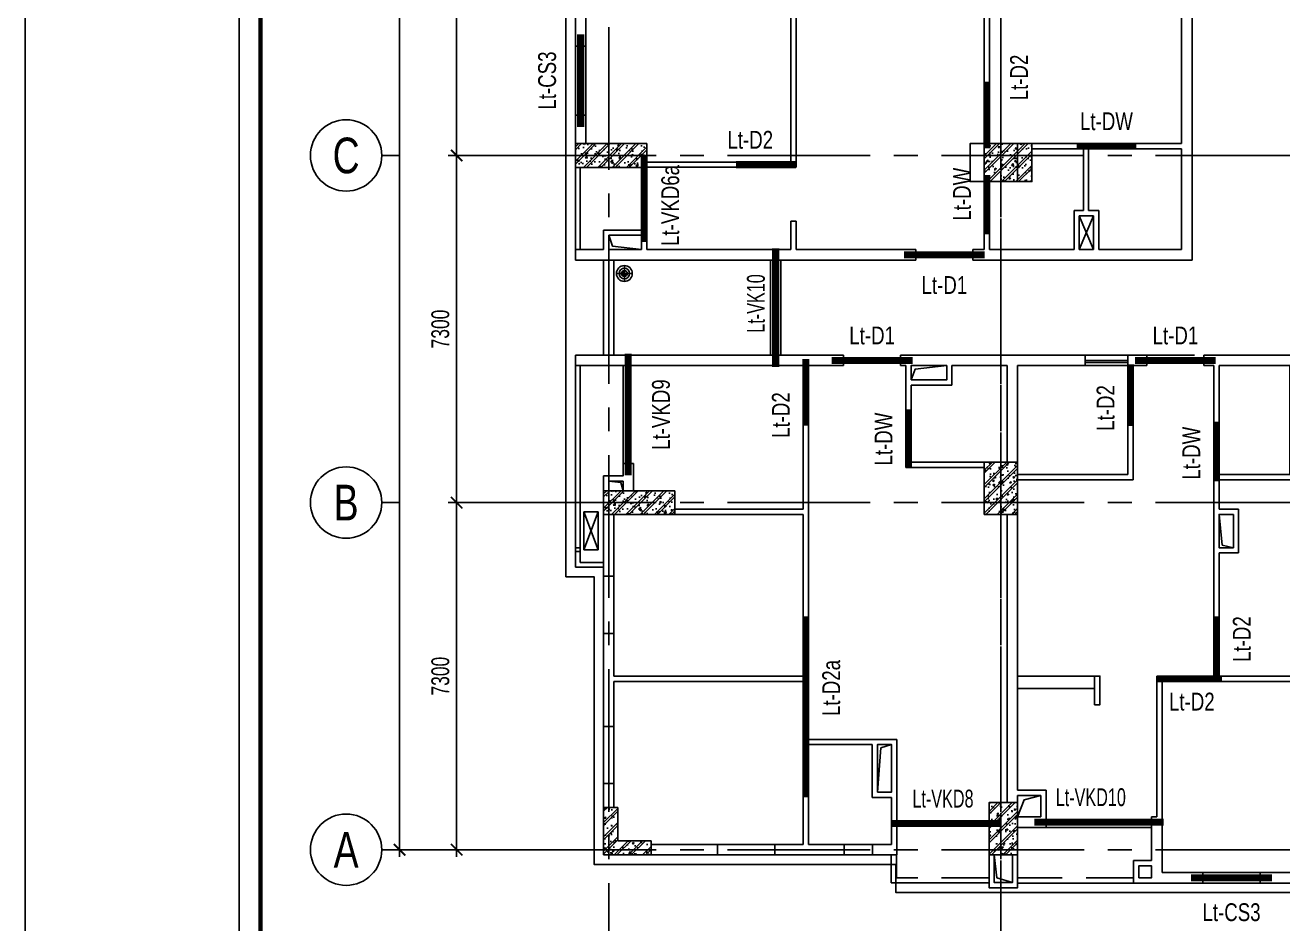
# Model space of a CAD drawing. Header units: millimetres. Extents: x 0 to 132458, y 0 to 365310.
# Drawn here: x 0 to 26457, y 119189 to 138087 of the extents above; entities that cross this region are included whole.
import ezdxf
from ezdxf.enums import TextEntityAlignment as Align

# ---------------------------------------------------------------- set-up
doc = ezdxf.new("R2010")
doc.units = ezdxf.units.MM
doc.header["$LTSCALE"] = 400
doc.header["$PDSIZE"] = -2
doc.linetypes.add('CENTER2', pattern=[1.125, 0.75, -0.125, 0.125, -0.125])
doc.linetypes.add('HIDDEN', pattern=[0.375, 0.25, -0.125])
doc.layers.get('0').update_dxf_attribs({"lineweight": 5})
doc.layers.get('Defpoints').update_dxf_attribs({"color": 2})
doc.layers.add('02.CDC.DIM', color=1, linetype='Continuous', lineweight=20)
for name, color, linetype in [('CDC-KHUNGTEN', 9, 'Continuous'), ('CDC.01.AXIS', 160, 'CENTER2'), ('CDC.02.DIM', 1, 'Continuous'), ('CDC.03.BORDER', 3, 'Continuous'), ('CDC.04.HIDDEN', 8, 'HIDDEN'), ('CDC.06.TEXT', 2, 'Continuous'), ('CDC.09.COLUMN', 4, 'Continuous'), ('CDC.10.HATCH', 9, 'Continuous'), ('CDC.12.PILE', 7, 'Continuous'), ('KCS_LANH_TO', 3, 'Continuous')]:
    doc.layers.add(name, color=color, linetype=linetype)
doc.styles.add('BIGTEXT', font='arial.ttf', dxfattribs={"width": 0.8})
doc.styles.add('KCS_SMTEXT', font='arial.ttf', dxfattribs={"width": 0.7})
doc.dimstyles.new('KCS_DIM150', dxfattribs={"dimscale": 150, "dimtxt": 2.5, "dimasz": 1.6, "dimexe": 1.2, "dimexo": 0, "dimgap": 1, "dimtad": 1, "dimdec": 0, "dimzin": 0, "dimdsep": 46, "dimtxsty": 'KCS_SMTEXT', "dimblk": 'ARCHTICK', "dimcen": 0, "dimdle": 1, "dimclrd": 256, "dimclre": 256, "dimclrt": 2, "dimadec": 0, "dimazin": 0, "dimtfac": 1, "dimtdec": 0, "dimtix": 1, "dimtmove": 2, "dimatfit": 3, "dimfxl": 1, "dimtolj": 1, "dimtzin": 0, "dimarcsym": 0})
pattern_1 = [(50, (-5e-10, -1e-10), (358.63009, -31.376067), [37.5, -412.5]), (355, (-5e-10, -1e-10), (-69.37567, 376.09607), [30, -330]), (100.4514, (29.9, -2.6), (289.25469, 344.71977), [31.870095, -350.571056]), (46.1842, (-5e-10, 100), (533.62052, -82.75951), [56.25, -618.75]), (96.6356, (44.47, 93.1), (467.33135, 487.05894), [47.80514, -525.8565]), (351.1842, (-5e-10, 100), (467.33097, 487.0593), [45, -495]), (21, (50, 75), (298.453526, -201.309445), [37.5, -412.5]), (326, (50, 75), (121.657666, 362.57502), [30, -330]), (71.4514, (74.87, 58.22), (420.111314, 161.26525), [31.870095, -350.571056]), (37.5, (-5e-10, -1e-10), (6.079928, 166.446927), [0, -326, 0, -335, 0, -331.25]), (7.5, (-5e-10, -1e-10), (131.534769, 197.205856), [0, -191, 0, -318.5, 0, -126.25]), (327.5, (-111.5, -1e-10), (266.911218, -11.277436), [0, -125, 0, -390, 0, -517.5]), (317.5, (-161.5, -1e-10), (291.593085, 50.05249), [0, -162.5, 0, -259, 0, -367.5]), (45, (-5e-10, -1e-10), (-150.26019, 150.26019), []), (45, (-5e-10, 61.25), (-150.26019, 150.26019), [])]
pattern_2 = [(50, (300, -1e-10), (358.63009, -31.376067), [37.5, -412.5]), (355, (300, -1e-10), (-69.37567, 376.09607), [30, -330]), (100.4514, (329.9, -2.6), (289.25469, 344.71977), [31.870095, -350.571056]), (46.1842, (300, 100), (533.62052, -82.75951), [56.25, -618.75]), (96.6356, (344.47, 93.1), (467.33135, 487.05894), [47.80514, -525.8565]), (351.1842, (300, 100), (467.33097, 487.0593), [45, -495]), (21, (350, 75), (298.453526, -201.309445), [37.5, -412.5]), (326, (350, 75), (121.657666, 362.57502), [30, -330]), (71.4514, (374.87, 58.22), (420.111314, 161.26525), [31.870095, -350.571056]), (37.5, (300, -1e-10), (6.079928, 166.446927), [0, -326, 0, -335, 0, -331.25]), (7.5, (300, -1e-10), (131.534769, 197.205856), [0, -191, 0, -318.5, 0, -126.25]), (327.5, (188.5, -1e-10), (266.911218, -11.277436), [0, -125, 0, -390, 0, -517.5]), (317.5, (138.5, -1e-10), (291.593085, 50.05249), [0, -162.5, 0, -259, 0, -367.5]), (45, (300, -1e-10), (-150.26019, 150.26019), []), (45, (300, 61.25), (-150.26019, 150.26019), [])]

# ---------------------------------------------------------------- blocks, each defined once
blk = doc.blocks.new('c1')
at = {"layer": 'CDC.10.HATCH'}
h = blk.add_hatch(dxfattribs=at)
h.set_pattern_fill('CHAU-01', color=256, scale=50, angle=270, style=0, pattern_type=2)
h.set_pattern_definition([(320, (0, 0), (-31.376067, -358.63009), [37.5, -412.5]), (265, (0, 0), (376.09607, 69.37567), [30, -330]), (10.4514, (-2.6, -29.9), (344.71977, -289.25469), [31.870095, -350.571056]), (316.1842, (100, -2e-14), (-82.75951, -533.62052), [56.25, -618.75]), (6.6356, (93.1, -44.47), (487.05894, -467.33135), [47.80514, -525.8565]), (261.1842, (100, -2e-14), (487.0593, -467.33097), [45, -495]), (291, (75, -50), (-201.309445, -298.453526), [37.5, -412.5]), (236, (75, -50), (362.57502, -121.657666), [30, -330]), (341.4514, (58.22, -74.87), (161.26525, -420.111314), [31.870095, -350.571056]), (307.5, (0, 0), (166.446927, -6.079928), [0, -326, 0, -335, 0, -331.25]), (277.5, (0, 0), (197.205856, -131.534769), [0, -191, 0, -318.5, 0, -126.25]), (237.5, (2e-14, 111.5), (-11.277436, -266.911218), [0, -125, 0, -390, 0, -517.5]), (227.5, (3e-14, 161.5), (50.05249, -291.593085), [0, -162.5, 0, -259, 0, -367.5]), (315, (0, 0), (150.26019, 150.26019), []), (315, (61.25, -1e-14), (150.26019, 150.26019), [])])
h.paths.add_polyline_path([(1749356, 307321), (1748756, 307321), (1748756, 306221), (1749356, 306221)])
at = {"layer": 'CDC.09.COLUMN', "ltscale": 2000, "elevation": 0}
blk.add_lwpolyline([(1749356, 307321), (1749356, 306221), (1748756, 306221), (1748756, 307321)], close=True, dxfattribs=at)
blk = doc.blocks.new('TANG DH')
at = {"layer": 'CDC.10.HATCH'}
h = blk.add_hatch(dxfattribs=at)
h.set_pattern_fill('CHAU-01', color=256, scale=50, style=0, pattern_type=2)
h.set_pattern_definition([(50, (-590.04, 7300), (358.63009, -31.376067), [37.5, -412.5]), (355, (-590.04, 7300), (-69.37567, 376.09607), [30, -330]), (100.4514, (-560.16, 7297.4), (289.25469, 344.71977), [31.870095, -350.571056]), (46.1842, (-590.04, 7400), (533.62052, -82.75951), [56.25, -618.75]), (96.6356, (-545.57, 7393.1), (467.33135, 487.05894), [47.80514, -525.8565]), (351.1842, (-590.04, 7400), (467.33097, 487.0593), [45, -495]), (21, (-540.04, 7375), (298.453526, -201.309445), [37.5, -412.5]), (326, (-540.04, 7375), (121.657666, 362.57502), [30, -330]), (71.4514, (-515.17, 7358.22), (420.111314, 161.26525), [31.870095, -350.571056]), (37.5, (-590.04, 7300), (6.079928, 166.446927), [0, -326, 0, -335, 0, -331.25]), (7.5, (-590.04, 7300), (131.534769, 197.205856), [0, -191, 0, -318.5, 0, -126.25]), (327.5, (-701.54, 7300), (266.911218, -11.277436), [0, -125, 0, -390, 0, -517.5]), (317.5, (-751.54, 7300), (291.593085, 50.05249), [0, -162.5, 0, -259, 0, -367.5]), (45, (-590.04, 7300), (-150.26019, 150.26019), []), (45, (-590.04, 7361.25), (-150.26019, 150.26019), [])])
h.paths.add_polyline_path([(1738483, 277100), (1738373, 277100), (1738373, 276850), (1738483, 276850)])
h.paths.add_polyline_path([(1738483, 276850), (1738373, 276850), (1738373, 276600), (1738483, 276600)])
h.paths.add_polyline_path([(1739873, 276850), (1738483, 276850), (1738483, 276600), (1739873, 276600)])
h.paths.add_polyline_path([(1739873, 277100), (1738483, 277100), (1738483, 276850), (1739873, 276850)])
h = blk.add_hatch(dxfattribs=at)
h.set_pattern_fill('CHAU-01', color=256, scale=50, style=0, pattern_type=2)
h.set_pattern_definition(pattern_2)
h.paths.add_polyline_path([(1747973, 276850), (1747358, 276850), (1747358, 277100), (1747973, 277100)])
h.paths.add_polyline_path([(1747358, 276850), (1746973, 276850), (1746973, 277100), (1747358, 277100)])
h.paths.add_polyline_path([(1747358, 276300), (1746973, 276300), (1746973, 276850), (1747358, 276850)])
h.paths.add_polyline_path([(1747973, 276300), (1747358, 276300), (1747358, 276850), (1747973, 276850)])
h = blk.add_hatch(dxfattribs=at)
h.set_pattern_fill('CHAU-01', color=256, scale=50, style=0, pattern_type=2)
h.set_pattern_definition(pattern_2)
h.paths.add_polyline_path([(1747672, 270400), (1746972, 270400), (1746972, 269300), (1747672, 269300)])
h = blk.add_hatch(dxfattribs=at)
h.set_pattern_fill('CHAU-01', color=256, scale=50, style=0, pattern_type=2)
h.set_pattern_definition(pattern_1)
h.paths.add_polyline_path([(1739073, 269800), (1738963, 269800), (1738963, 269550), (1739073, 269550)])
h.paths.add_polyline_path([(1739073, 269550), (1738963, 269550), (1738963, 269300), (1739073, 269300)])
h.paths.add_polyline_path([(1740463, 269550), (1739073, 269550), (1739073, 269300), (1740463, 269300)])
h.paths.add_polyline_path([(1740463, 269800), (1739073, 269800), (1739073, 269550), (1740463, 269550)])
h = blk.add_hatch(dxfattribs=at)
h.set_pattern_fill('CHAU-01', color=256, scale=50, style=0, pattern_type=2)
h.set_pattern_definition(pattern_1)
h.paths.add_polyline_path([(1739263, 262440), (1739963, 262440), (1739963, 262250), (1739073, 262250), (1739073, 263140), (1739263, 263140)])
h.paths.add_polyline_path([(1739073, 262250), (1738963, 262250), (1738963, 263140), (1739073, 263140)])
h.paths.add_polyline_path([(1739073, 262140), (1738963, 262140), (1738963, 262250), (1739073, 262250)])
h.paths.add_polyline_path([(1739963, 262140), (1739073, 262140), (1739073, 262250), (1739963, 262250)])
at = {"layer": 'CDC.09.COLUMN', "ltscale": 2000}
for p, q in [((1739263, 263140), (1738963, 263140)), ((1738963, 263140), (1738963, 262140)), ((1739263, 262440), (1739263, 263140)), ((1739263, 262440), (1739963, 262440)), ((1739963, 262440), (1739963, 262140)), ((1738963, 262140), (1739963, 262140))]:
    blk.add_line(p, q, dxfattribs=at)
for points in [[(1739873, 277100), (1738373, 277100), (1738373, 276600), (1739873, 276600)], [(1747973, 277100), (1746973, 277100), (1746973, 276300), (1747973, 276300)], [(1747672, 269300), (1747672, 270400), (1746972, 270400), (1746972, 269300)], [(1740463, 269800), (1738963, 269800), (1738963, 269300), (1740463, 269300)]]:
    blk.add_lwpolyline(points, close=True, dxfattribs=at)
at = {"layer": 'CDC.10.HATCH', "xscale": -1, "rotation": 180}
blk.add_blockref('c1', (-1683, 569462), dxfattribs=at)
blk = doc.blocks.new('fgsgfghg')
at = {"layer": 'CDC.09.COLUMN', "ltscale": 1.5}
blk.add_hatch(color=256, dxfattribs=at).paths.add_polyline_path([(63, 0, -0.414214), (0, -63, -0.414214), (-63, 0, -1), (0, 0, 1)])
at = {"layer": 'CDC.09.COLUMN'}
for p, q in [((167, 0), (-167, 0)), ((0, 167), (0, -167))]:
    blk.add_line(p, q, dxfattribs=at)
at = {"layer": 'CDC.09.COLUMN', "ltscale": 1.5}
for p, q in [((-96, 0), (96, 0)), ((0, 93), (0, -93))]:
    blk.add_line(p, q, dxfattribs=at)
at = {"layer": 'CDC.09.COLUMN'}
for radius in [167, 111]:
    blk.add_circle((0, 0), radius, dxfattribs=at)
at = {"layer": 'CDC.09.COLUMN', "ltscale": 1.5}
blk.add_circle((0, 0), 62.5, dxfattribs=at)
for centre, start, end in [((-31, 0), 0, 180), ((31, 0), 180, 0)]:
    blk.add_arc(centre, 31.3, start, end, dxfattribs=at)
blk = doc.blocks.new('gtr')
at = {"ltscale": 10}
for points in [[(5360210, 783951), (5360430, 783951), (5360430, 784961), (5360210, 784961)], [(5360210, 783951), (5360430, 783951), (5360430, 784961), (5360210, 784961)], [(5360320, 783951), (5360366, 783951), (5360366, 784961), (5360320, 784961)]]:
    blk.add_lwpolyline(points, close=True, dxfattribs=at)
at = {"layer": 'CDC.03.BORDER', "ltscale": 10}
for p, q in [((5358880, 790341), (5351720, 790341)), ((5351720, 790341), (5351720, 790121)), ((5358880, 790121), (5358880, 790341)), ((5360080, 790121), (5360080, 790341)), ((5364690, 790341), (5360080, 790341)), ((5360080, 790121), (5360080, 790341)), ((5364690, 783841), (5364690, 790341)), ((5352310, 790121), (5351720, 790121)), ((5352310, 789711), (5352310, 790121)), ((5353110, 790121), (5352420, 790121)), ((5352420, 789821), (5352420, 790121)), ((5353110, 790121), (5353110, 789821)), ((5356250, 790121), (5353220, 790121)), ((5353220, 790121), (5353220, 789711)), ((5356250, 790121), (5356070, 790121)), ((5356250, 789521), (5356250, 790121)), ((5358880, 790121), (5356360, 790121)), ((5356360, 789521), (5356360, 790121)), ((5356360, 789521), (5356360, 790121)), ((5358880, 790121), (5358650, 790121)), ((5360320, 790121), (5360080, 790121)), ((5360080, 790121), (5360104, 790121)), ((5360320, 789551), (5360320, 790121)), ((5360430, 789551), (5360430, 790121)), ((5362208, 790121), (5360430, 790121)), ((5360430, 789631), (5360430, 790121)), ((5362208, 790121), (5361420, 790121)), ((5362208, 789301), (5362208, 790121)), ((5362618, 790121), (5362318, 790121)), ((5362618, 790121), (5362318, 790121)), ((5362318, 789411), (5362318, 790121)), ((5362618, 789411), (5362618, 790121)), ((5364470, 790121), (5362727, 790121)), ((5362728, 789301), (5362728, 790121)), ((5364470, 790121), (5364220, 790121)), ((5364220, 790121), (5364470, 790121)), ((5364470, 789891), (5364470, 790121)), ((5364470, 788001), (5364470, 790121)), ((5353110, 789821), (5352420, 789821)), ((5353220, 789711), (5352310, 789711)), ((5356360, 789521), (5356250, 789521)), ((5360430, 789551), (5360320, 789551)), ((5362618, 789411), (5362618, 789721)), ((5362405, 789301), (5362208, 789301)), ((5362618, 789411), (5362318, 789411)), ((5362405, 789301), (5362405, 788001)), ((5362728, 789301), (5362515, 789301)), ((5362515, 789301), (5362515, 787891)), ((5364470, 788001), (5364470, 789221)), ((5353220, 788391), (5355349, 788391)), ((5353220, 788281), (5353220, 788391)), ((5353220, 788281), (5355349, 788281)), ((5355349, 788281), (5355349, 788391)), ((5356249, 788391), (5356360, 788391)), ((5356249, 788273), (5356249, 788391)), ((5356250, 788281), (5356250, 785181)), ((5356360, 788391), (5356360, 785181)), ((5351720, 787291), (5351720, 787891)), ((5351940, 787891), (5351940, 787291)), ((5362405, 788001), (5361320, 788001)), ((5361320, 787891), (5362515, 787891)), ((5363265, 788001), (5364470, 788001)), ((5363265, 788001), (5363265, 787891)), ((5363265, 787891), (5364470, 787891)), ((5364470, 783951), (5364470, 787891)), ((5364470, 787891), (5364470, 783951)), ((5364470, 787883), (5364470, 783951)), ((5364470, 783951), (5364470, 787741)), ((5364470, 787741), (5364470, 783951)), ((5364470, 787733), (5364470, 783951)), ((5351940, 787291), (5351720, 787291)), ((5351940, 787291), (5351720, 787291)), ((5360320, 786841), (5360320, 785181)), ((5360430, 786841), (5360320, 786841)), ((5360430, 786841), (5360430, 784961)), ((5351720, 785841), (5351720, 784961)), ((5351720, 785841), (5351940, 785841)), ((5351940, 785181), (5351940, 785841)), ((5356250, 785181), (5351940, 785181)), ((5356360, 785181), (5357280, 785181)), ((5357280, 785181), (5357280, 784961)), ((5357280, 784961), (5357280, 785071)), ((5359780, 785181), (5359780, 784961)), ((5359780, 785181), (5360320, 785181)), ((5351720, 784961), (5357280, 784961)), ((5359780, 784961), (5360430, 784961)), ((5355450, 783951), (5356660, 783951)), ((5355450, 783841), (5355450, 783951)), ((5356770, 783951), (5357270, 783951)), ((5357380, 783951), (5364470, 783951))]:
    blk.add_line(p, q, dxfattribs=at)
at = {"layer": 'CDC.03.BORDER'}
for p, q in [((5351720, 788391), (5351720, 790121)), ((5351820, 788391), (5351820, 790121)), ((5355450, 783951), (5355450, 784961)), ((5355560, 783951), (5355560, 784961))]:
    blk.add_line(p, q, dxfattribs=at)
at = {"layer": 'CDC.03.BORDER', "ltscale": 10}
for points in [[(5360430, 788801), (5360320, 788801), (5360320, 788591), (5360430, 788591)], [(5360430, 787741), (5360320, 787741), (5360320, 787891), (5360430, 787891)]]:
    blk.add_lwpolyline(points, close=True, dxfattribs=at)
for points in [[(5356660, 783951), (5356660, 784263), (5357380, 784263), (5357380, 783951)], [(5356770, 783841), (5356770, 784153), (5357270, 784153), (5357270, 783841)]]:
    blk.add_lwpolyline(points, dxfattribs=at)
at = {"layer": 'CDC.04.HIDDEN', "ltscale": 10}
for p, q in [((5362318, 790121), (5362618, 789411)), ((5362318, 789411), (5362618, 790121))]:
    blk.add_line(p, q, dxfattribs=at)
at = {"layer": 'CDC.10.HATCH', "ltscale": 10}
for p, q in [((5353110, 788391), (5353110, 788391)), ((5357280, 784961), (5359780, 784961))]:
    blk.add_line(p, q, dxfattribs=at)
blk.add_lwpolyline([(5352420, 789821), (5352498, 790048), (5353110, 790121)], dxfattribs=at)
at = {"layer": 'CDC.12.PILE'}
for p, q in [((5351720, 785841), (5351720, 787291)), ((5351770, 785841), (5351770, 787291)), ((5351890, 785841), (5351890, 787291)), ((5351940, 785841), (5351940, 787291))]:
    blk.add_line(p, q, dxfattribs=at)
blk = doc.blocks.new('A$C4B5D719C')
at = {"layer": 'CDC.04.HIDDEN', "ltscale": 100}
for p, q in [((0, 0), (800, 300)), ((800, 0), (0, 300))]:
    blk.add_line(p, q, dxfattribs=at)
blk.add_lwpolyline([(800, 0), (800, 300), (0, 300), (0, 0)], close=True, dxfattribs=at)
blk = doc.blocks.new('can a4 new')
at = {"ltscale": 10}
blk.add_line((5297374, 881127), (5297964, 881127), dxfattribs=at)
at = {"layer": 'CDC.03.BORDER'}
for p, q in [((5304014, 887767), (5306074, 887767)), ((5297374, 876887), (5297374, 881127)), ((5297474, 876887), (5297474, 879797))]:
    blk.add_line(p, q, dxfattribs=at)
at = {"layer": 'CDC.03.BORDER', "ltscale": 10}
for p, q in [((5300364, 887177), (5298964, 887177)), ((5298964, 887177), (5300364, 887177)), ((5298964, 886957), (5298964, 887177)), ((5300364, 887177), (5300364, 886957)), ((5303024, 887177), (5302164, 887177)), ((5302164, 887177), (5302524, 887177)), ((5303024, 887177), (5303024, 886957)), ((5303624, 887177), (5304134, 887177)), ((5303624, 887177), (5303624, 886957)), ((5304134, 887177), (5304134, 884747)), ((5298964, 886957), (5300364, 886957)), ((5302164, 886957), (5302164, 885717)), ((5302274, 885717), (5302274, 886957)), ((5302274, 886767), (5302274, 886957)), ((5302274, 886957), (5303024, 886957)), ((5303624, 886957), (5304024, 886957)), ((5304024, 886957), (5304024, 885967)), ((5297964, 885677), (5297964, 886177)), ((5297964, 886177), (5297964, 885677)), ((5298184, 886177), (5297964, 886177)), ((5298184, 886177), (5298184, 885677)), ((5306454, 886077), (5306454, 880018)), ((5303614, 885967), (5303614, 884857)), ((5304024, 885967), (5303614, 885967)), ((5297964, 885677), (5298184, 885677)), ((5302164, 885717), (5302274, 885717)), ((5302274, 884967), (5302164, 884967)), ((5302164, 884967), (5302164, 884537)), ((5302274, 884857), (5302274, 884967)), ((5303614, 884857), (5302274, 884857)), ((5302274, 884747), (5302274, 884537)), ((5302274, 884747), (5304134, 884747)), ((5297964, 882517), (5297964, 884477)), ((5298184, 884477), (5297964, 884477)), ((5298184, 884477), (5298184, 883527)), ((5302164, 884537), (5302274, 884537)), ((5302164, 883527), (5298184, 883527)), ((5302164, 883417), (5298184, 883417)), ((5298184, 883417), (5298184, 882517)), ((5302164, 883637), (5302164, 883527)), ((5302164, 883637), (5302274, 883637)), ((5302164, 883417), (5302164, 883307)), ((5302274, 883637), (5302274, 883307)), ((5302164, 883307), (5302274, 883307)), ((5302164, 883307), (5302274, 883307)), ((5298184, 882877), (5298184, 882517)), ((5298184, 882517), (5297964, 882517)), ((5298184, 882517), (5297964, 882517)), ((5298184, 882517), (5297964, 882517)), ((5302164, 882407), (5302274, 882407)), ((5302164, 880017), (5302164, 882407)), ((5302274, 882407), (5302274, 877897)), ((5302274, 882407), (5302274, 877897)), ((5297964, 880017), (5297964, 881317)), ((5298184, 881317), (5297964, 881317)), ((5298184, 881317), (5297964, 881317)), ((5298184, 881317), (5298184, 880017)), ((5302164, 880017), (5299464, 880017)), ((5302164, 880017), (5299464, 880017)), ((5299464, 879907), (5299464, 880017)), ((5302164, 879907), (5299464, 879907)), ((5302164, 879907), (5302164, 877897)), ((5297964, 879518), (5297964, 879208)), ((5297964, 879518), (5298074, 879518)), ((5298074, 879518), (5298074, 879318)), ((5298374, 879518), (5298594, 879518)), ((5298374, 879318), (5298374, 879518)), ((5298594, 878947), (5298594, 879518)), ((5297964, 879208), (5298374, 879208)), ((5298074, 879318), (5298374, 879318)), ((5298374, 878947), (5298374, 879208)), ((5298374, 878947), (5298594, 878947)), ((5304324, 879028), (5304324, 878808)), ((5305973, 879028), (5304324, 879028)), ((5304434, 878918), (5304434, 878808)), ((5305973, 878918), (5304434, 878918)), ((5306454, 878918), (5306454, 876887)), ((5304434, 878808), (5304324, 878808)), ((5304434, 878808), (5304434, 878808)), ((5302164, 877897), (5302274, 877897)), ((5304324, 878058), (5304324, 876887)), ((5304324, 878058), (5304434, 878058)), ((5304434, 878058), (5304434, 877297)), ((5305294, 877297), (5304434, 877297)), ((5305294, 877297), (5305294, 876887)), ((5297374, 876667), (5297374, 876887)), ((5297374, 876887), (5302164, 876887)), ((5302164, 876997), (5302164, 876887)), ((5302164, 876997), (5302274, 876997)), ((5302164, 876997), (5302274, 876997)), ((5302274, 876997), (5302274, 876887)), ((5302274, 876997), (5302274, 876887)), ((5303014, 876887), (5302274, 876887)), ((5303014, 876667), (5303014, 876887)), ((5304214, 876887), (5304214, 876667)), ((5304324, 876887), (5304214, 876887)), ((5306454, 876887), (5305294, 876887)), ((5304214, 876667), (5306674, 876667))]:
    blk.add_line(p, q, dxfattribs=at)
at = {"layer": 'CDC.03.BORDER', "color": 8}
for p, q in [((5301564, 887177), (5300364, 887177)), ((5303624, 887177), (5303024, 887177)), ((5301564, 886957), (5300364, 886957)), ((5303624, 886957), (5303024, 886957)), ((5297964, 884477), (5297964, 885677)), ((5298184, 884477), (5298184, 885677)), ((5297964, 882517), (5297964, 881317)), ((5298184, 882517), (5298184, 881317))]:
    blk.add_line(p, q, dxfattribs=at)
at = {"layer": 'CDC.03.BORDER', "ltscale": 10}
for points in [[(5306074, 887177), (5306074, 887597), (5306074, 887597), (5306074, 887868), (5306674, 887868), (5306674, 887598), (5306674, 887598), (5306674, 887177)], [(5306184, 887177), (5306184, 887597), (5306184, 887757), (5306564, 887758), (5306564, 887598), (5306564, 887177)], [(5303724, 885857), (5304024, 885857), (5304024, 884857), (5303724, 884857)], [(5304434, 877187), (5305184, 877187), (5305184, 876887), (5304434, 876887)]]:
    blk.add_lwpolyline(points, close=True, dxfattribs=at)
for points in [[(5298964, 887177), (5300364, 887177)], [(5302164, 886957), (5301564, 886957), (5301564, 887177), (5302164, 887177), (5302164, 887177)], [(5297964, 886177), (5297964, 885677)], [(5297964, 882517), (5297964, 882517)], [(5297964, 881317), (5298184, 881317)], [(5304324, 878808), (5304324, 878808)], [(5297374, 876667), (5303014, 876667)]]:
    blk.add_lwpolyline(points, dxfattribs=at)
at = {"layer": 'CDC.04.HIDDEN', "ltscale": 10}
for p, q in [((5304014, 887177), (5304014, 887767)), ((5297964, 881127), (5297374, 881127)), ((5297964, 881027), (5297474, 881027))]:
    blk.add_line(p, q, dxfattribs=at)
for points in [[(5304014, 887177), (5304014, 887767), (5306074, 887767)], [(5306074, 887657), (5304124, 887657), (5304124, 887177)]]:
    blk.add_lwpolyline(points, dxfattribs=at)
blk.add_lwpolyline([(5297474, 880717), (5297374, 880717), (5297374, 880797), (5297474, 880797)], close=True, dxfattribs=at)
at = {"layer": 'CDC.10.HATCH', "ltscale": 10}
blk.add_line((5298374, 878007, 0), (5298374, 878947, 0), dxfattribs=at)
for points in [[(5306184, 887177), (5306238, 887656), (5306564, 887758)], [(5303724, 885857), (5303800, 884927), (5304024, 884857)], [(5298074, 879318), (5298328, 879345), (5298374, 879518)], [(5304434, 877187), (5304520, 876959), (5305184, 876887)]]:
    blk.add_lwpolyline(points, dxfattribs=at)
blk.add_lwpolyline([(5298374, 876887), (5297474, 876887), (5297474, 881027), (5297964, 881027), (5297964, 879208), (5298374, 879208)], close=True, dxfattribs=at)
at = {"layer": 'CDC.04.HIDDEN', "ltscale": 10, "xscale": -1, "rotation": 90}
blk.add_blockref('A$C4B5D719C', (5297850, 880759), dxfattribs=at)
blk = doc.blocks.new('can A3-1')
at = {"ltscale": 10}
for p, q in [((5379856, 584508), (5379856, 583908)), ((5379966, 584508), (5379966, 583908)), ((5381056, 581328), (5381056, 581328))]:
    blk.add_line(p, q, dxfattribs=at)
at = {"layer": 'CDC.03.BORDER', "ltscale": 10}
for p, q in [((5378036, 591258), (5379656, 591258)), ((5379656, 591038), (5379656, 591258)), ((5380556, 591258), (5380956, 591258)), ((5380556, 591038), (5380556, 591258)), ((5380956, 591258), (5380956, 591038)), ((5382156, 591258), (5386136, 591258)), ((5382156, 591258), (5382586, 591258)), ((5382156, 591258), (5382156, 591038)), ((5379656, 591038), (5378236, 591038)), ((5378236, 588748), (5378236, 591038)), ((5380556, 591038), (5380556, 590818)), ((5380556, 590818), (5380666, 590818)), ((5380956, 591038), (5380666, 591038)), ((5380666, 591038), (5380666, 590818)), ((5382366, 591038), (5382156, 591038)), ((5382156, 591038), (5382176, 591038)), ((5382366, 591038), (5382366, 589608)), ((5382366, 590074), (5382366, 591038)), ((5382476, 591038), (5382476, 589608)), ((5383966, 591038), (5382476, 591038)), ((5383966, 588748), (5383966, 591038)), ((5384076, 588748), (5384076, 591038)), ((5385576, 591038), (5384076, 591038)), ((5385576, 590178), (5385576, 591038)), ((5386136, 591038), (5385686, 591038)), ((5385686, 590288), (5385686, 591038)), ((5385986, 590288), (5385986, 591038)), ((5385686, 590288), (5386136, 590288)), ((5380556, 589918), (5380556, 588748)), ((5380556, 589918), (5380666, 589918)), ((5380666, 589918), (5380666, 588638)), ((5382476, 589608), (5382366, 589608)), ((5385986, 589008), (5385986, 589388)), ((5380556, 588748), (5378236, 588748)), ((5382366, 585518), (5382366, 588858)), ((5382366, 588858), (5382476, 588858)), ((5382476, 588858), (5382476, 588748)), ((5382476, 588748), (5383966, 588748)), ((5384076, 588748), (5384296, 588748)), ((5384296, 588748), (5384296, 588638)), ((5385046, 588748), (5385786, 588748)), ((5385046, 588748), (5385046, 588638)), ((5378236, 582108), (5378236, 588638)), ((5380666, 588638), (5378236, 588638)), ((5382366, 588638), (5382366, 588638)), ((5382476, 588638), (5384296, 588638)), ((5382476, 588638), (5382476, 588018)), ((5385046, 588638), (5385786, 588638)), ((5382886, 588018), (5382476, 588018)), ((5382886, 587098), (5382886, 588018)), ((5386026, 582878), (5386026, 587908)), ((5386026, 582878), (5386026, 587498)), ((5382476, 587098), (5382476, 585518)), ((5382476, 587098), (5382886, 587098)), ((5382476, 585518), (5382366, 585518)), ((5381166, 581548), (5381166, 584508)), ((5381166, 584508), (5381386, 584508)), ((5381386, 584398), (5381386, 584508)), ((5382286, 584508), (5382366, 584508)), ((5382286, 584398), (5382286, 584508)), ((5382366, 584508), (5382366, 584618)), ((5382476, 584618), (5382366, 584618)), ((5382476, 584618), (5382476, 584508)), ((5382476, 584508), (5384716, 584508)), ((5384716, 584508), (5384716, 580158)), ((5381276, 580378), (5381276, 584398)), ((5381386, 584398), (5381276, 584398)), ((5384606, 584398), (5382286, 584398)), ((5384606, 584398), (5384606, 580378)), ((5386026, 581848), (5386026, 582768)), ((5386026, 581848), (5386026, 582768)), ((5378236, 582108), (5378836, 582108)), ((5378836, 582108), (5378836, 581328)), ((5378236, 581998), (5378726, 581998)), ((5378236, 581998), (5378236, 581848)), ((5378726, 581998), (5378726, 581548)), ((5378236, 581548), (5378726, 581548)), ((5378236, 581328), (5378236, 581548)), ((5381056, 581328), (5381056, 581548)), ((5381056, 581548), (5381166, 581548)), ((5378836, 581328), (5378236, 581328)), ((5381056, 580628), (5381056, 581328)), ((5381056, 581328), (5381056, 581328)), ((5381056, 580628), (5380676, 580628)), ((5380676, 580628), (5380676, 580158)), ((5381276, 580378), (5382136, 580378)), ((5382136, 580378), (5382136, 580158)), ((5384606, 580378), (5383336, 580378)), ((5383336, 580378), (5383336, 580158)), ((5380676, 580158), (5382136, 580158)), ((5383336, 580158), (5384716, 580158))]:
    blk.add_line(p, q, dxfattribs=at)
at = {"layer": 'CDC.03.BORDER'}
for p, q in [((5379236, 584508), (5378236, 584508)), ((5378236, 584245), (5379856, 584245)), ((5378236, 580158), (5381056, 580158))]:
    blk.add_line(p, q, dxfattribs=at)
at = {"layer": 'CDC.03.BORDER', "color": 8}
for p, q in [((5383336, 580378), (5382136, 580378)), ((5383336, 580158), (5382136, 580158))]:
    blk.add_line(p, q, dxfattribs=at)
at = {"layer": 'CDC.03.BORDER', "ltscale": 10}
for points in [[(5379656, 591258), (5380556, 591258), (5380556, 591038), (5379656, 591038)], [(5382776, 587908), (5382476, 587908), (5382476, 587208), (5382776, 587208)], [(5379856, 584508), (5379966, 584508), (5379966, 583908), (5379856, 583908)], [(5385836, 581848), (5386026, 581848), (5386026, 582048), (5385836, 582048)], [(5380786, 580268), (5381056, 580268), (5381056, 580518), (5380786, 580518)]]:
    blk.add_lwpolyline(points, close=True, dxfattribs=at)
for points in [[(5385786, 588748), (5385786, 589498), (5386026, 589498), (5386026, 590178), (5385576, 590178)], [(5385896, 589008), (5385896, 589388), (5386136, 589388)], [(5386026, 582768), (5385886, 582768), (5385886, 582878), (5386026, 582878)]]:
    blk.add_lwpolyline(points, dxfattribs=at)
at = {"layer": 'CDC.03.BORDER'}
blk.add_lwpolyline([(5378236, 584508), (5379856, 584508), (5379856, 584508), (5378236, 584508)], close=True, dxfattribs=at)
at = {"layer": 'CDC.04.HIDDEN', "ltscale": 10}
for p, q in [((5380956, 591258), (5382156, 591258)), ((5381056, 581328), (5378836, 581328)), ((5385836, 580858), (5384716, 580858)), ((5385836, 580748), (5384716, 580748))]:
    blk.add_line(p, q, dxfattribs=at)
blk.add_lwpolyline([(5380676, 580268), (5378236, 580268), (5378236, 580158), (5380676, 580158)], close=True, dxfattribs=at)
at = {"layer": 'CDC.10.HATCH', "ltscale": 10}
for p, q in [((5379926, 581328, 0), (5378836, 581328, 0)), ((5381056, 581328), (5378836, 581328))]:
    blk.add_line(p, q, dxfattribs=at)
blk.add_lwpolyline([(5379656, 591148), (5380556, 591148), (5380556, 591105), (5379656, 591105)], close=True, dxfattribs=at)
for points in [[(5385686, 590288), (5385780, 590964), (5385986, 591038)], [(5382476, 587908), (5382540, 587265), (5382776, 587208)], [(5386026, 582048), (5385997, 581900), (5385836, 581848)], [(5378236, 581548), (5378373, 581909), (5378726, 581998)]]:
    blk.add_lwpolyline(points, dxfattribs=at)
blk = doc.blocks.new('_ArchTick')
at = {"color": 0, "linetype": 'ByBlock', "const_width": 0.15}
blk.add_lwpolyline([(-0.5, -0.5), (0.5, 0.5)], dxfattribs=at)
blk = doc.blocks.new('*D162')
at = {"layer": 'CDC.02.DIM', "lineweight": -2, "ltscale": 10, "transparency": 16777216}
for p, q in [((9077, 120597), (9077, 128197)), ((10277, 128047), (8897, 128047)), ((10277, 120747), (8897, 120747))]:
    blk.add_line(p, q, dxfattribs=at)
at = {"layer": 'Defpoints', "color": 0, "ltscale": 10, "transparency": 16777216}
for p in [(9077, 128047), (10277, 128047), (10277, 120747)]:
    blk.add_point(p, dxfattribs=at)
at = {"layer": 'CDC.02.DIM', "lineweight": -2, "ltscale": 10, "transparency": 16777216, "xscale": 240, "yscale": 240, "zscale": 240}
for p, rotation in [((9077, 128047), 90), ((9077, 120747), 270)]:
    blk.add_blockref('_ArchTick', p, dxfattribs=dict(at, rotation=rotation))
at = {"layer": 'CDC.02.DIM', "color": 2, "ltscale": 10, "transparency": 16777216, "insert": (8735, 124397), "char_height": 375, "attachment_point": 5, "rotation": 90, "style": 'KCS_SMTEXT'}
blk.add_mtext('\\A1;7300', dxfattribs=at)
blk = doc.blocks.new('*D163')
at = {"layer": 'CDC.02.DIM', "lineweight": -2, "ltscale": 10, "transparency": 16777216}
for p, q in [((9077, 127897), (9077, 135497)), ((10277, 135347), (8897, 135347)), ((10277, 128047), (8897, 128047))]:
    blk.add_line(p, q, dxfattribs=at)
at = {"layer": 'Defpoints', "color": 0, "ltscale": 10, "transparency": 16777216}
for p in [(9077, 135347), (10277, 135347), (10277, 128047)]:
    blk.add_point(p, dxfattribs=at)
at = {"layer": 'CDC.02.DIM', "lineweight": -2, "ltscale": 10, "transparency": 16777216, "xscale": 240, "yscale": 240, "zscale": 240}
for p, rotation in [((9077, 135347), 90), ((9077, 128047), 270)]:
    blk.add_blockref('_ArchTick', p, dxfattribs=dict(at, rotation=rotation))
at = {"layer": 'CDC.02.DIM', "color": 2, "ltscale": 10, "transparency": 16777216, "insert": (8735, 131697), "char_height": 375, "attachment_point": 5, "rotation": 90, "style": 'KCS_SMTEXT'}
blk.add_mtext('\\A1;7300', dxfattribs=at)
blk = doc.blocks.new('*D164')
at = {"layer": 'CDC.02.DIM', "lineweight": -2, "ltscale": 10, "transparency": 16777216}
for p, q in [((10277, 143947), (8897, 143947)), ((9077, 135197), (9077, 144097)), ((10277, 135347), (8897, 135347))]:
    blk.add_line(p, q, dxfattribs=at)
at = {"layer": 'Defpoints', "color": 0, "ltscale": 10, "transparency": 16777216}
for p in [(9077, 143947), (10277, 143947), (10277, 135347)]:
    blk.add_point(p, dxfattribs=at)
at = {"layer": 'CDC.02.DIM', "lineweight": -2, "ltscale": 10, "transparency": 16777216, "xscale": 240, "yscale": 240, "zscale": 240}
for p, rotation in [((9077, 143947), 90), ((9077, 135347), 270)]:
    blk.add_blockref('_ArchTick', p, dxfattribs=dict(at, rotation=rotation))
at = {"layer": 'CDC.02.DIM', "color": 2, "ltscale": 10, "transparency": 16777216, "insert": (8735, 139647), "char_height": 375, "attachment_point": 5, "rotation": 90, "style": 'KCS_SMTEXT'}
blk.add_mtext('\\A1;8600', dxfattribs=at)
blk = doc.blocks.new('*D167')
at = {"layer": 'CDC.02.DIM', "lineweight": -2, "ltscale": 10, "transparency": 16777216}
for p, q in [((10277, 158547), (7697, 158547)), ((7877, 120597), (7877, 158697)), ((10277, 120747), (7697, 120747))]:
    blk.add_line(p, q, dxfattribs=at)
at = {"layer": 'Defpoints', "color": 0, "ltscale": 10, "transparency": 16777216}
for p in [(7877, 158547), (10277, 158547), (10277, 120747)]:
    blk.add_point(p, dxfattribs=at)
at = {"layer": 'CDC.02.DIM', "lineweight": -2, "ltscale": 10, "transparency": 16777216, "xscale": 240, "yscale": 240, "zscale": 240}
for p, rotation in [((7877, 158547), 90), ((7877, 120747), 270)]:
    blk.add_blockref('_ArchTick', p, dxfattribs=dict(at, rotation=rotation))
at = {"layer": 'CDC.02.DIM', "color": 2, "ltscale": 10, "transparency": 16777216, "insert": (7535, 139647), "char_height": 375, "attachment_point": 5, "rotation": 90, "style": 'KCS_SMTEXT'}
blk.add_mtext('\\A1;37800', dxfattribs=at)
blk = doc.blocks.new('_Axis name')
at = {"layer": 'CDC.02.DIM'}
blk.add_line((0, 2.5), (0, 0), dxfattribs=at)
blk.add_circle((0, 7.5), 5, dxfattribs=at)
at = {"layer": 'CDC.02.DIM', "style": 'BIGTEXT', "width": 0.75}
blk.add_attdef('.', text='', height=5, dxfattribs=at).set_placement((0, 7.5), align=Align.MIDDLE)
blk = doc.blocks.new('Khung tên chuẩn')
at = {"layer": 'CDC-KHUNGTEN', "color": 8}
blk.add_lwpolyline([(75096, 1100), (83000, 1100), (83000, 58300), (3000, 58300), (3000, 1100), (75096, 1100)], dxfattribs=at)
at = {"layer": 'CDC-KHUNGTEN', "color": 255, "lineweight": 60}
blk.add_lwpolyline([(74900, 1400), (74900, 58000), (3300, 58000), (3300, 1400), (74900, 1400)], close=True, dxfattribs=at)
at = {"layer": 'Defpoints', "color": 1, "ltscale": 0.2}
blk.add_lwpolyline([(0, 0), (0, 59400), (84100, 59400), (84100, 0), (0, 0)], close=True, dxfattribs=at)

msp = doc.modelspace()

# ---------------------------------------------------------------- linework, layer by layer
at = {"layer": 'CDC.01.AXIS', "ltscale": 10}
for p, q in [((12276.8, 160547.2), (12276.8, 116747.2)), ((20526.8, 160547.2), (20526.8, 116747.2)), ((20526.8, 147521), (20526.8, 116747.2)), ((10276.8, 135347.2), (104277.1, 135347.2)), ((10276.8, 128047.2), (104277.1, 128047.2)), ((10276.8, 120747.2), (104277.1, 120747.2))]:
    msp.add_line(p, q, dxfattribs=at)
at = {"layer": 'CDC.03.BORDER', "ltscale": 10}
for p, q in [((20877, 135597.2), (20876.9, 135487.2)), ((12166.4, 133147.1), (12166.4, 131147.2)), ((12386.4, 133147.1), (12386.4, 131147.2)), ((20356.6, 127797.2), (20576.8, 127797.2)), ((20356.9, 121737.5), (20576.8, 121737.4))]:
    msp.add_line(p, q, dxfattribs=at)
msp.add_lwpolyline([(36677, 119847.1), (29996.8, 119847.1), (29997, 120437.1), (27556.9, 120437.1), (27556.9, 119847.1), (18316.8, 119847.1), (18316.8, 120437.1), (11966.9, 120437.1), (11966.7, 126487.2), (11376.7, 126487.2), (11376.7, 131347.1), (11376.7, 131347.2), (11376.7, 132947.1), (11376.7, 132947.2), (11376.7, 138727.2), (11376.7, 138727.2), (11376.7, 139647.1)], dxfattribs=at)
at = {"layer": 'CDC.03.BORDER', "color": 8, "ltscale": 10}
msp.add_lwpolyline([(15676.5, 133147.2), (15896.5, 133147.2), (15896.5, 131147.2), (15676.5, 131147.2)], close=True, dxfattribs=at)
at = {"layer": 'CDC.03.BORDER', "ltscale": 10}
msp.add_lwpolyline([(15676.8, 133147.2), (15896.8, 133147.2), (15896.8, 131147.2), (15676.8, 131147.2)], close=True, dxfattribs=at)
at = {"layer": 'CDC.09.COLUMN', "ltscale": 10}
msp.add_line((20877, 135597.2), (20877, 135487.2), dxfattribs=at)
msp.add_lwpolyline([(20876.9, 134797.2), (19876.9, 134797.2), (19876.9, 135597.2), (20876.9, 135597.2)], close=True, dxfattribs=at)
at = {"layer": 'CDC.10.HATCH', "ltscale": 10}
for points in [[(15766.5, 133147.2), (15806.5, 133147.2), (15806.5, 131147.2), (15766.5, 131147.2)], [(15766.8, 133147.2), (15806.8, 133147.2), (15806.8, 131147.2), (15766.8, 131147.2)]]:
    msp.add_lwpolyline(points, close=True, dxfattribs=at)
at = {"layer": 'KCS_LANH_TO', "color": 2, "linetype": 'ByBlock', "ltscale": 10, "const_width": 150}
for points in [[(11686.4, 137897.1), (11686.4, 135947.1)], [(15786.4, 130897.2), (15786.8, 133397.2)], [(18486.3, 133257.1), (20186.3, 133257.1)], [(12686.4, 128617.2), (12686.4, 131177.2)], [(16966.5, 131037.2), (18666.5, 131037.2)], [(23346.6, 131037.1), (25046.6, 131037.1)], [(21226.5, 121327.1), (23946.5, 121327.1)], [(24526.6, 120157.1), (26226.6, 120157.1)]]:
    msp.add_lwpolyline(points, dxfattribs=at)
at = {"layer": 'KCS_LANH_TO', "color": 1, "linetype": 'ByBlock', "ltscale": 10, "const_width": 150}
for points in [[(20231.7, 136897.1), (20231.6, 135497.1)], [(23371.3, 135542.1), (22121.3, 135542.1)], [(13021.7, 133527.1), (13021.7, 135347.2)], [(16216.3, 135152.1), (14955.3, 135152.1)], [(20231.5, 134937.1), (20231.5, 133687.1)], [(16421.5, 131067.2), (16421.5, 129667.2)], [(23251.7, 130957.1), (23251.7, 129657.1)], [(18581.5, 130007.1), (18581.5, 128787.2)], [(25061.4, 129747.1), (25061.6, 128497.1)], [(16421.5, 121847.2), (16421.5, 125657.3)], [(25061.6, 125657.2), (25061.6, 124287.2)], [(23806.5, 124342.2), (25176.5, 124342.2)], [(20526.6, 121297.2), (18227, 121297.2)]]:
    msp.add_lwpolyline(points, dxfattribs=at)

# ---------------------------------------------------------------- block references
at = {"xscale": 1.5, "yscale": 1.5, "zscale": 1.5}
msp.add_blockref('Khung tên chuẩn', (0, 89100), dxfattribs=at)
at = {"layer": '02.CDC.DIM'}
ref = msp.add_blockref('_Axis name', (7876.8, 135347.2), dxfattribs=dict(at, xscale=-150, yscale=150, zscale=150, rotation=90))
ref.add_attrib('.', 'C', dxfattribs={"layer": 'CDC.02.DIM', "height": 750, "style": 'BIGTEXT', "width": 0.75}).set_placement((6751.8, 135347.2), align=Align.MIDDLE)
ref = msp.add_blockref('_Axis name', (7876.8, 128047.2), dxfattribs=dict(at, xscale=-150, yscale=150, zscale=150, rotation=90))
ref.add_attrib('.', 'B', dxfattribs={"layer": 'CDC.02.DIM', "height": 750, "style": 'BIGTEXT', "width": 0.75}).set_placement((6751.8, 128047.2), align=Align.MIDDLE)
ref = msp.add_blockref('_Axis name', (7876.8, 120747.2), dxfattribs=dict(at, xscale=-150, yscale=150, zscale=150, rotation=90))
ref.add_attrib('.', 'A', dxfattribs={"layer": 'CDC.02.DIM', "height": 750, "style": 'BIGTEXT', "width": 0.75}).set_placement((6751.8, 120747.2), align=Align.MIDDLE)
at = {"layer": 'CDC.09.COLUMN'}
msp.add_blockref('TANG DH', (-1726796, -141503.2), dxfattribs=at)
at = {"layer": 'CDC.10.HATCH', "xscale": -1, "rotation": 180}
for name, p in [('gtr', (-5340143.6, 923488.4)), ('can a4 new', (-5285797.4, 1007814.7))]:
    msp.add_blockref(name, p, dxfattribs=at)
at = {"layer": 'CDC.10.HATCH'}
msp.add_blockref('can A3-1', (-5357359.2, -460110.7), dxfattribs=at)
at = {"layer": 'CDC.12.PILE'}
msp.add_blockref('fgsgfghg', (12605.4, 132865.2), dxfattribs=at)

# ---------------------------------------------------------------- texts
at = {"layer": 'CDC.06.TEXT', "ltscale": 10, "style": 'KCS_SMTEXT'}
for s, rotation, width, p in [('Lt-CS3', 90, 0.75, (11166.8, 136922.1)), ('Lt-D2', 89.99634, 0.75, (21094.2, 136987.1)), ('Lt-DW', 360, 0.75, (22746.3, 135879.6)), ('Lt-D2', 360, 0.75, (15253, 135489.6)), ('Lt-VKD6a', 90, 0.75, (13757.1, 134295.8)), ('Lt-DW', 90, 0.75, (19894, 134532.1)), ('Lt-VK10', 90, 0.65, (15558.6, 132234.4)), ('Lt-D1', 360, 0.75, (17816.5, 131374.7)), ('Lt-D1', 360, 0.75, (24196.6, 131374.6)), ('Lt-VKD9', 90, 0.75, (13561.8, 129897.2)), ('Lt-D2', 90, 0.75, (22914.2, 130037.1)), ('Lt-D2', 90, 0.75, (16084, 129887.2)), ('Lt-DW', 90, 0.75, (18244, 129382.1)), ('Lt-DW', 89.99308, 0.75, (24717.8, 129085.6)), ('Lt-D2', 90.00024, 0.75, (25780.1, 125176.7)), ('Lt-D2a', 90, 0.75, (17143.1, 124148.6)), ('Lt-CS3', 360, 0.75, (25376.6, 119246.2))]:
    msp.add_text(s, height=375, rotation=rotation, dxfattribs=dict(at, width=width)).set_placement(p, align=Align.CENTER)
for s, width, p in [('Lt-D1', 0.75, (19336.3, 132434.6)), ('Lt-D2', 0.75, (24542.1, 123674.5)), ('Lt-VKD8', 0.65, (19306.8, 121634.7)), ('Lt-VKD10', 0.65, (22416.5, 121664.6))]:
    msp.add_text(s, height=375, dxfattribs=dict(at, width=width)).set_placement(p, align=Align.CENTER)

# ---------------------------------------------------------------- dimensions: what is measured, and where the dimension line sits
at = {"layer": 'CDC.02.DIM', "ltscale": 10}
for base, p1, p2, picture, middle in [((7876.8, 158547.2), (10276.8, 120747.2), (10276.8, 158547.2), '*D167', (7535.2, 139647.2)), ((9076.8, 143947.2), (10276.8, 135347.2), (10276.8, 143947.2), '*D164', (8735.4, 139647.2)), ((9076.8, 135347.2), (10276.8, 128047.2), (10276.8, 135347.2), '*D163', (8735.2, 131697.2)), ((9076.8, 128047.2), (10276.8, 120747.2), (10276.8, 128047.2), '*D162', (8735.2, 124397.2))]:
    dim = msp.add_linear_dim(base=base, p1=p1, p2=p2, angle=90, dimstyle='KCS_DIM150', dxfattribs=at)
    dim.commit()
    dim.dimension.update_dxf_attribs({"geometry": picture, "text_midpoint": middle})

doc.saveas('drawing.dxf')
